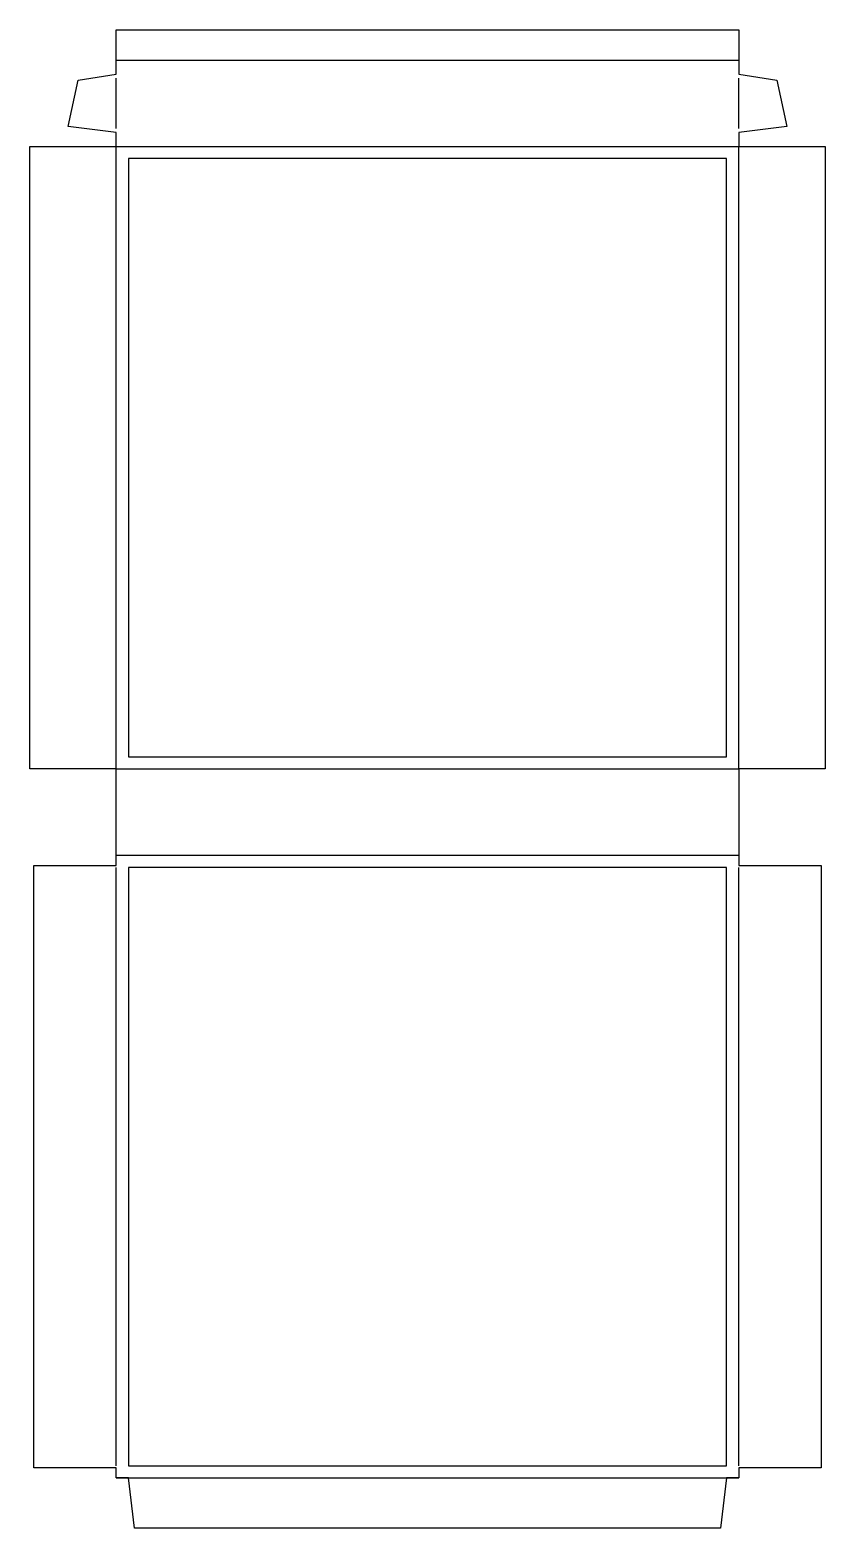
# Model space of a CAD drawing. Header units: millimetres. Extents: x 18 to 414, y 37 to 783.
import ezdxf

# ---------------------------------------------------------------- set-up
doc = ezdxf.new("R2010")
doc.units = ezdxf.units.MM
for name, color, linetype in [('CREASE', 5, 'Continuous'), ('CUT', 1, 'Continuous'), ('SAFE', 3, 'Continuous')]:
    doc.layers.add(name, color=color, linetype=linetype)

msp = doc.modelspace()

# ---------------------------------------------------------------- linework, layer by layer
at = {"layer": 'CREASE'}
for points in [[(61, 768), (371, 768)], [(61, 734), (61, 759)], [(371, 734), (371, 759)], [(61, 725), (371, 725)], [(61, 415), (61, 725)], [(371, 415), (371, 725)], [(61, 415), (371, 415)], [(61, 372), (371, 372)], [(61, 68), (61, 366)], [(371, 68), (371, 366)], [(61, 62), (371, 62)], [(67, 62), (365, 62)]]:
    msp.add_lwpolyline(points, dxfattribs=at)
at = {"layer": 'CUT'}
msp.add_lwpolyline([(61, 367), (61, 372), (61, 415), (18, 415), (18, 725), (61, 725), (61, 732), (37, 735), (42, 758), (61, 761), (61, 768), (61, 783), (371, 783), (371, 768), (371, 761), (390, 758), (395, 735), (371, 732), (371, 725), (414, 725), (414, 415), (371, 415), (371, 372), (371, 367), (412, 367), (412, 67), (371, 67), (371, 62), (365, 62), (362, 37), (70, 37), (67, 62), (61, 62), (61, 67), (20, 67), (20, 367), (61, 367)], close=True, dxfattribs=at)
at = {"layer": 'SAFE'}
for points in [[(365, 421), (365, 719), (67, 719), (67, 421), (365, 421)], [(365, 68), (365, 366), (67, 366), (67, 68), (365, 68)]]:
    msp.add_lwpolyline(points, close=True, dxfattribs=at)

doc.saveas('drawing.dxf')
